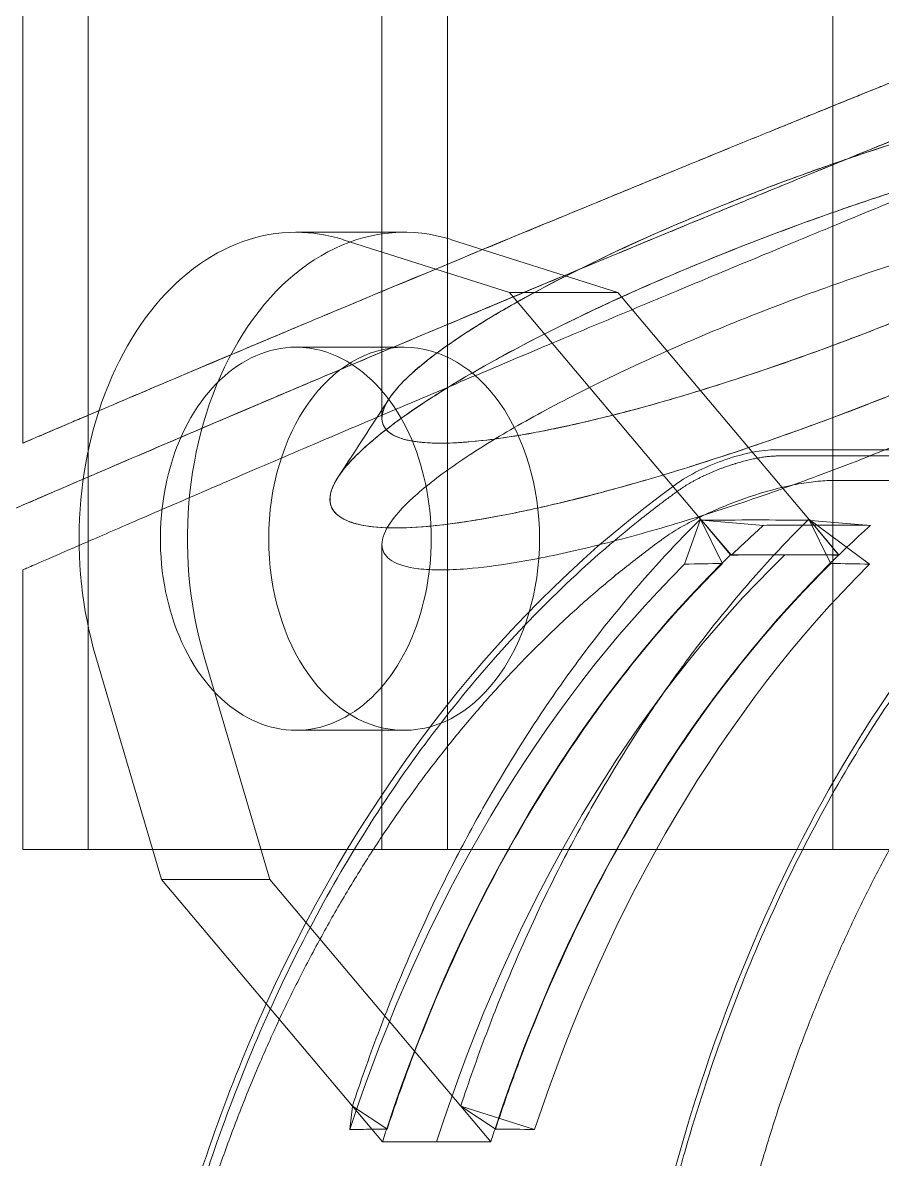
# Model space of a CAD drawing. Header units: millimetres. Extents: x -6314 to 11113, y -129 to 3675.
# Drawn here: x 890.05 to 914.74, y 1144.2 to 1176.83 of the extents above; entities that cross this region are included whole.
import ezdxf

# ---------------------------------------------------------------- set-up
doc = ezdxf.new("R2010")
doc.units = ezdxf.units.MM
doc.layers.add('Equipment', color=123, linetype='Continuous')

# ---------------------------------------------------------------- blocks, each defined once
blk = doc.blocks.new('A$C22f65225')
at = {"layer": 'Equipment', "linetype": 'Continuous', "lineweight": 0, "extrusion": (0, 1, 0)}
for p, q in [((-81.43, 260.606), (-81.43, 298)), ((-79.718, 250), (-79.718, 298)), ((-72.052, 266.111), (-72.052, 298)), ((-70.34, 250), (-70.34, 298)), ((-60.282, 250), (-60.282, 298)), ((-74.3, 266.111), (-71.472, 266.111)), ((-72.052, 261.969), (-72.052, 266.111)), ((-68.718, 264.54), (-73.063, 265.917)), ((-70.235, 265.917), (-65.889, 264.54)), ((-63.733, 258.626), (-68.718, 264.54)), ((-65.889, 264.54), (-68.718, 264.54)), ((-65.889, 264.54), (-60.905, 258.626)), ((-74.3, 263.111), (-71.472, 263.111)), ((-72.052, 261.259), (-72.052, 261.969)), ((-81.43, 260.606), (-81.43, 260.606)), ((-54.391, 260.435), (-61.775, 260.435)), ((-64.149, 257.447), (-63.733, 258.626)), ((-63.165, 257.478), (-63.733, 258.626)), ((-63.706, 258.593), (-63.733, 258.626)), ((-62.087, 258.461), (-63.706, 258.593)), ((-63.706, 258.593), (-62.933, 257.692)), ((-62.947, 257.692), (-63.706, 258.593)), ((-59.321, 257.447), (-60.905, 258.626)), ((-60.905, 258.626), (-60.337, 257.478)), ((-60.905, 258.626), (-60.877, 258.593)), ((-60.858, 258.591), (-60.877, 258.593)), ((-60.131, 257.692), (-60.877, 258.593)), ((-60.877, 258.593), (-60.118, 257.692)), ((-59.293, 258.461), (-60.858, 258.591)), ((-72.052, 250), (-72.052, 257.964)), ((-62.947, 257.692), (-62.933, 257.692)), ((-62.933, 257.692), (-61.532, 257.692)), ((-62.933, 257.692), (-62.926, 257.683)), ((-61.532, 257.692), (-60.131, 257.692)), ((-60.124, 257.683), (-60.131, 257.692)), ((-60.131, 257.692), (-60.118, 257.692)), ((-81.43, 250), (-81.43, 257.297)), ((-63.16, 257.467), (-63.165, 257.478)), ((-60.337, 257.478), (-60.331, 257.467)), ((-79.522, 255.033), (-77.808, 249.219)), ((-74.979, 249.219), (-76.693, 255.033)), ((-74.3, 253.111), (-71.472, 253.111)), ((-81.43, 250), (-81.007, 250)), ((-81.007, 250), (-72.052, 250)), ((-72.052, 250), (-68.614, 250)), ((-68.614, 250), (-49.192, 250)), ((-77.808, 249.219), (-72.821, 243.301)), ((-77.808, 249.219), (-74.979, 249.219)), ((-69.993, 243.301), (-74.979, 249.219)), ((-72.892, 242.69), (-72.821, 243.301)), ((-72.821, 243.301), (-72.037, 242.371)), ((-72.821, 243.301), (-71.926, 242.712)), ((-68.064, 242.69), (-69.993, 243.301)), ((-69.098, 242.712), (-69.993, 243.301)), ((-69.209, 242.371), (-69.993, 243.301)), ((-71.926, 242.712), (-71.915, 242.704)), ((-69.086, 242.704), (-69.098, 242.712)), ((-72.037, 242.371), (-70.623, 242.371)), ((-70.623, 242.371), (-69.209, 242.371))]:
    blk.add_line(p, q, dxfattribs=at)
at = {"layer": 'Equipment', "linetype": 'Continuous', "lineweight": 0, "extrusion": (0, 0, -1)}
for centre, major_axis, ratio, start_param, end_param in [((-71.472, 258.111), (0, 8), 0.707107, -1.965779, 0.22045), ((-71.472, 258.111), (0, -5), 0.707107, -3.141592653589792, 3.141592653589794), ((-42.424, 227), (0, 37.2), 0.642788, -1.237608, -0.506999), ((-47.717, 226.995), (-0.457, 37.204), 0.714281, -0.592084, -0.554065), ((-48.083, 227), (0, 37.2), 0.707107, -0.610601, -0.6005), ((-49.016, 226.984), (0.019, -37.214), 0.707553, -4.276341, -3.753108), ((-48.083, 227), (0, 37.2), 0.707107, -1.134743, -0.610601), ((-0.156, 133.097), (106.862, -107.888), 0.57918, -2.643205, -2.633893), ((-0.148, 133.097), (106.862, -107.888), 0.57918, -2.60762, -2.598308), ((-48.083, 227), (0, 37.2), 0.707107, -1.144829, -1.134743)]:
    blk.add_ellipse(centre, major_axis=major_axis, ratio=ratio, start_param=start_param, end_param=end_param, dxfattribs=at)
at = {"layer": 'Equipment', "linetype": 'Continuous', "lineweight": 0}
for centre, major_axis, ratio, start_param, end_param in [((-74.3, 258.111), (0, 8), 0.707107, 0, 1.965779), ((-74.3, 258.111), (0, 8), 0.707107, -0.22045, 0), ((-74.3, 258.111), (0, 5), 0.707107, 0, 3.553109), ((-74.3, 258.111), (0, 5), 0.707107, -0.411517, 0), ((-74.3, 258.111), (0, 5), 0.707107, -2.730076, -0.411517), ((-50.559, 227), (0, -37.2), 0.766044, -2.634593, -2.105973), ((-45.592, 226.995), (-0.447, -37.204), 0.699806, -2.570347, -2.54208), ((-45.592, 226.995), (-0.447, -37.204), 0.699806, -2.54208, -2.532328), ((-46.669, 227), (0, -37.2), 0.707107, -2.541093, -1.996763), ((18.798, 162.366), (-127.54, 75.674), 0.454519, -0.653691, -0.640332), ((18.798, 162.366), (-127.54, 75.674), 0.454519, -0.66705, -0.65369), ((-45.255, 227), (0, -37.2), 0.707107, -2.541093, -2.530991), ((-45.255, 227), (0, -37.2), 0.707107, -2.530991, -2.00685), ((-44.189, 226.984), (-0.019, 37.214), 0.707552, 0.611515, 1.134749), ((-50.559, 227), (0, -37.2), 0.766044, -2.105973, -1.903985), ((-0.022, 196.282), (-104.452, 34.4), 0.298543, -0.712982, -0.705353), ((-0.022, 196.282), (-104.452, 34.4), 0.298543, -0.718214, -0.712982), ((-45.255, 227), (0, -37.2), 0.707107, -2.00685, -1.996763), ((-0.021, 196.282), (-104.452, 34.4), 0.298543, -0.767437, -0.754576)]:
    blk.add_ellipse(centre, major_axis=major_axis, ratio=ratio, start_param=start_param, end_param=end_param, dxfattribs=at)
for points, knots in [([(-79.44, 261.454), (-79.23, 261.543), (-79.006, 261.638), (-78.059, 262.04), (-77.199, 262.404), (-75.876, 262.962), (-74.945, 263.354), (-73.897, 263.794), (-72.32, 264.454), (-71.194, 264.923), (-69.538, 265.61), (-68.704, 265.956), (-67.616, 266.405), (-67.094, 266.621), (-66.315, 266.942), (-65.248, 267.38), (-64.225, 267.799), (-63.247, 268.199), (-62.304, 268.584), (-61.482, 268.918), (-60.746, 269.217), (-60.316, 269.392), (-59.744, 269.623), (-59.494, 269.725), (-59.113, 269.878), (-58.757, 270.023), (-58.602, 270.085), (-58.555, 270.104), (-58.594, 270.088), (-58.791, 270.009), (-58.924, 269.955), (-58.993, 269.927)], [0.5051203, 0.5051203, 0.5051203, 0.5051203, 0.5207903, 0.5207903, 0.5678094, 0.5678094, 0.5911634, 0.6145173, 0.6145173, 0.6627417, 0.6627417, 0.6861952, 0.697922, 0.7096488, 0.7096488, 0.7337009, 0.757753, 0.757753, 0.7821998, 0.8066466, 0.8066466, 0.8305373, 0.8365099, 0.8544279, 0.8544279, 0.8792333, 0.9040387, 0.9040387, 0.928029, 0.9400242, 0.950143, 0.950143, 0.950143, 0.950143]), ([(-71.847, 260.875), (-71.895, 260.911), (-71.935, 260.951), (-71.966, 260.993), (-72.102, 261.178), (-72.075, 261.433), (-71.883, 261.737), (-71.787, 261.889), (-71.651, 262.054), (-71.477, 262.23), (-71.303, 262.405), (-71.092, 262.59), (-70.854, 262.777), (-70.619, 262.962), (-70.35, 263.157), (-70.04, 263.365), (-69.962, 263.417), (-69.882, 263.47), (-69.8, 263.523), (-69.553, 263.682), (-69.288, 263.845), (-69.015, 264.006), (-68.259, 264.451), (-67.371, 264.921), (-66.409, 265.384), (-65.941, 265.61), (-65.441, 265.84), (-64.928, 266.067), (-64.671, 266.18), (-64.412, 266.293), (-64.152, 266.403), (-63.893, 266.513), (-63.634, 266.621), (-63.376, 266.726), (-63.112, 266.833), (-62.84, 266.942), (-62.563, 267.051), (-62.285, 267.159), (-62.003, 267.268), (-61.717, 267.375), (-61.145, 267.589), (-60.561, 267.799), (-59.982, 267.997), (-59.395, 268.199), (-58.804, 268.391), (-58.223, 268.571), (-57.641, 268.751), (-57.068, 268.918), (-56.515, 269.069), (-55.975, 269.217), (-55.427, 269.357), (-54.912, 269.477), (-54.783, 269.507), (-54.657, 269.536), (-54.531, 269.564), (-54.154, 269.649), (-53.785, 269.725), (-53.44, 269.789), (-52.962, 269.878), (-52.507, 269.95), (-52.087, 270.002), (-51.668, 270.054), (-51.286, 270.085), (-50.949, 270.095), (-50.623, 270.104), (-50.333, 270.094), (-50.091, 270.062), (-49.97, 270.047), (-49.861, 270.026), (-49.765, 270.001), (-49.684, 269.98), (-49.613, 269.955), (-49.549, 269.927)], [0.4624158, 0.4624158, 0.4624158, 0.4624158, 0.4732205, 0.4732205, 0.4732205, 0.5207088, 0.5207088, 0.5207088, 0.5442497, 0.5442497, 0.5442497, 0.5677906, 0.5677906, 0.5677906, 0.5911116, 0.5911116, 0.5911116, 0.5969418, 0.5969418, 0.5969418, 0.6144326, 0.6144326, 0.6144326, 0.6627048, 0.6627048, 0.6627048, 0.6861758, 0.6861758, 0.6861758, 0.6979112, 0.6979112, 0.6979112, 0.7096467, 0.7096467, 0.7096467, 0.7216728, 0.7216728, 0.7216728, 0.733699, 0.733699, 0.733699, 0.7577512, 0.7577512, 0.7577512, 0.7821982, 0.7821982, 0.7821982, 0.8066452, 0.8066452, 0.8066452, 0.830536, 0.830536, 0.830536, 0.8365087, 0.8365087, 0.8365087, 0.8544268, 0.8544268, 0.8544268, 0.8792324, 0.8792324, 0.8792324, 0.904038, 0.904038, 0.904038, 0.9280285, 0.9280285, 0.9280285, 0.9400237, 0.9400237, 0.9400237, 0.9501441, 0.9501441, 0.9501441, 0.9501441]), ([(-58.993, 269.927), (-59.006, 269.922), (-59.06, 269.9), (-59.165, 269.857), (-59.373, 269.774), (-59.797, 269.602), (-60.261, 269.414), (-60.599, 269.276), (-60.599, 269.276), (-60.599, 269.276)], [0.95014456, 0.95014456, 0.95014456, 0.95014456, 0.95201935, 0.95801693, 0.96401451, 0.97600968, 1, 1, 1.0000015, 1.0000015, 1.0000015, 1.0000015]), ([(-63.734, 261.983), (-62.936, 262.228), (-62.113, 262.5), (-60.802, 262.962), (-59.729, 263.354), (-58.617, 263.794), (-57.007, 264.454), (-55.945, 264.923), (-54.505, 265.61), (-53.809, 265.956), (-52.963, 266.406), (-52.576, 266.621), (-52.297, 266.78), (-52.109, 266.888), (-51.743, 267.106), (-51.132, 267.486), (-50.678, 267.8), (-50.151, 268.2), (-49.811, 268.489), (-49.49, 268.836), (-49.376, 268.995), (-49.24, 269.218), (-49.192, 269.357), (-49.192, 269.478), (-49.192, 269.478)], [0.5328686, 0.5328686, 0.5328686, 0.5328686, 0.5678103, 0.5678103, 0.5911644, 0.6145185, 0.6145185, 0.662743, 0.662743, 0.6861976, 0.697925, 0.7096523, 0.7096523, 0.7156721, 0.721692, 0.7337318, 0.7578113, 0.7578113, 0.7822667, 0.7944945, 0.8067222, 0.8067222, 0.8306169, 0.8306707, 0.8306707, 0.8306707, 0.8306707]), ([(-60.599, 269.276), (-60.686, 269.241), (-60.775, 269.205), (-60.867, 269.168), (-60.958, 269.131), (-61.052, 269.093), (-61.148, 269.054), (-61.34, 268.976), (-61.541, 268.894), (-61.75, 268.809), (-62.167, 268.639), (-62.614, 268.457), (-63.078, 268.268), (-63.3, 268.177), (-63.533, 268.082), (-63.769, 267.985), (-64.006, 267.889), (-64.246, 267.79), (-64.492, 267.689), (-64.739, 267.589), (-64.992, 267.485), (-65.248, 267.38), (-65.504, 267.275), (-65.762, 267.169), (-66.019, 267.063), (-67.068, 266.632), (-68.195, 266.167), (-69.323, 265.7), (-70.44, 265.237), (-71.576, 264.764), (-72.626, 264.325), (-72.88, 264.219), (-73.132, 264.114), (-73.385, 264.008), (-73.639, 263.902), (-73.894, 263.794), (-74.148, 263.688), (-74.656, 263.475), (-75.155, 263.265), (-75.621, 263.069), (-76.58, 262.665), (-77.481, 262.285), (-78.258, 261.956), (-78.637, 261.795), (-78.996, 261.642), (-79.319, 261.505), (-79.48, 261.437), (-79.632, 261.372), (-79.773, 261.312), (-79.915, 261.252), (-80.045, 261.197), (-80.167, 261.145), (-80.405, 261.043), (-80.621, 260.951), (-80.8, 260.875)], [0.0000027, 0.0000027, 0.0000027, 0.0000027, 0.0061473, 0.0061473, 0.0061473, 0.0122945, 0.0122945, 0.0122945, 0.024589, 0.024589, 0.024589, 0.049178, 0.049178, 0.049178, 0.0609547, 0.0609547, 0.0609547, 0.0727313, 0.0727313, 0.0727313, 0.084508, 0.084508, 0.084508, 0.0962846, 0.0962846, 0.0962846, 0.1445516, 0.1445516, 0.1445516, 0.1923654, 0.1923654, 0.1923654, 0.2039535, 0.2039535, 0.2039535, 0.2155416, 0.2155416, 0.2155416, 0.2387179, 0.2387179, 0.2387179, 0.2865178, 0.2865178, 0.2865178, 0.3098275, 0.3098275, 0.3098275, 0.3214824, 0.3214824, 0.3214824, 0.3331373, 0.3331373, 0.3331373, 0.3559892, 0.3559892, 0.3559892, 0.3559892]), ([(-47.858, 268.257), (-47.819, 268.402), (-47.833, 268.6), (-47.986, 268.78), (-48.111, 268.868), (-48.259, 268.945), (-48.491, 269.024), (-48.969, 269.111), (-49.44, 269.128), (-50.154, 269.108), (-50.974, 269.043), (-51.95, 268.891), (-52.83, 268.73), (-53.36, 268.622), (-54.446, 268.377), (-55.174, 268.195), (-56.345, 267.878), (-57.575, 267.525), (-58.85, 267.115), (-60.114, 266.687), (-61.063, 266.352), (-62.297, 265.885), (-62.895, 265.65), (-63.474, 265.417), (-64.038, 265.186), (-65.185, 264.698), (-66.032, 264.314), (-67.644, 263.553), (-68.662, 263.028), (-69.865, 262.34), (-70.28, 262.093), (-71.046, 261.609), (-71.467, 261.318), (-72.051, 260.882), (-72.588, 260.444), (-72.965, 260.038), (-73.39, 259.47), (-73.476, 259.147), (-73.328, 258.856), (-73.288, 258.802), (-73.237, 258.755)], [-1, -1, -1, -1, -0.9760095, -0.9640142, -0.9580166, -0.952019, -0.9400237, -0.9280285, -0.904038, -0.904038, -0.8792324, -0.8544268, -0.8544268, -0.8365087, -0.830536, -0.8066452, -0.8066452, -0.7821982, -0.7577512, -0.7577512, -0.733699, -0.7216728, -0.7096467, -0.7096467, -0.6979112, -0.6861758, -0.6627048, -0.6627048, -0.6144326, -0.6144326, -0.5969418, -0.5911116, -0.5677906, -0.5677906, -0.5442497, -0.5207088, -0.5207088, -0.4732205, -0.4732205, -0.4624153, -0.4624153, -0.4624153, -0.4624153]), ([(-59.335, 268.257), (-58.981, 268.402), (-58.496, 268.6), (-58.053, 268.78), (-57.836, 268.868), (-57.646, 268.945), (-57.452, 269.024), (-57.238, 269.111), (-57.197, 269.128), (-57.247, 269.108), (-57.407, 269.043), (-57.779, 268.891), (-58.177, 268.73), (-58.441, 268.622), (-59.041, 268.377), (-59.489, 268.195), (-60.263, 267.878), (-61.127, 267.525), (-62.125, 267.115), (-63.164, 266.688), (-64.251, 266.24), (-65.391, 265.767), (-66.236, 265.417), (-66.792, 265.186), (-67.964, 264.698), (-68.882, 264.315), (-70.593, 263.599), (-71.731, 263.121), (-72.83, 262.658)], [-1, -1, -1, -1, -0.9760097, -0.9640145, -0.9580169, -0.9520194, -0.9400242, -0.928029, -0.9040387, -0.9040387, -0.8792333, -0.8544279, -0.8544279, -0.8365099, -0.8305373, -0.8066466, -0.8066466, -0.7821998, -0.757753, -0.757753, -0.7337009, -0.7096488, -0.7096488, -0.697922, -0.6861952, -0.6627417, -0.6627417, -0.6187047, -0.6187047, -0.6187047, -0.6187047]), ([(-55.732, 269.276), (-55.869, 269.241), (-56.009, 269.205), (-56.149, 269.168), (-56.289, 269.131), (-56.43, 269.093), (-56.572, 269.054), (-56.856, 268.975), (-57.143, 268.894), (-57.432, 268.809), (-58.011, 268.639), (-58.597, 268.457), (-59.175, 268.268), (-59.452, 268.177), (-59.736, 268.082), (-60.017, 267.985), (-60.299, 267.889), (-60.578, 267.79), (-60.86, 267.69), (-61.141, 267.589), (-61.424, 267.485), (-61.704, 267.38), (-61.984, 267.275), (-62.261, 267.169), (-62.531, 267.063), (-63.635, 266.632), (-64.73, 266.167), (-65.74, 265.7), (-66.741, 265.237), (-67.673, 264.764), (-68.458, 264.325), (-68.648, 264.219), (-68.832, 264.114), (-69.012, 264.008), (-69.192, 263.902), (-69.369, 263.794), (-69.54, 263.688), (-69.88, 263.475), (-70.194, 263.265), (-70.466, 263.069), (-71.026, 262.665), (-71.458, 262.285), (-71.725, 261.955), (-71.855, 261.795), (-71.949, 261.642), (-72.001, 261.505), (-72.027, 261.437), (-72.043, 261.372), (-72.049, 261.312), (-72.051, 261.294), (-72.052, 261.276), (-72.052, 261.259)], [0.0000007, 0.0000007, 0.0000007, 0.0000007, 0.0061473, 0.0061473, 0.0061473, 0.0122945, 0.0122945, 0.0122945, 0.0245891, 0.0245891, 0.0245891, 0.0491781, 0.0491781, 0.0491781, 0.0609548, 0.0609548, 0.0609548, 0.0727314, 0.0727314, 0.0727314, 0.0845081, 0.0845081, 0.0845081, 0.0962848, 0.0962848, 0.0962848, 0.1445519, 0.1445519, 0.1445519, 0.1923657, 0.1923657, 0.1923657, 0.2039539, 0.2039539, 0.2039539, 0.215542, 0.215542, 0.215542, 0.2387183, 0.2387183, 0.2387183, 0.2865183, 0.2865183, 0.2865183, 0.3098281, 0.3098281, 0.3098281, 0.3214829, 0.3214829, 0.3214829, 0.3250078, 0.3250078, 0.3250078, 0.3250078]), ([(-49.23, 269.276), (-49.255, 269.206), (-49.292, 269.132), (-49.34, 269.054), (-49.389, 268.976), (-49.45, 268.894), (-49.522, 268.809), (-49.665, 268.639), (-49.854, 268.457), (-50.079, 268.268), (-50.187, 268.177), (-50.307, 268.082), (-50.435, 267.985), (-50.563, 267.889), (-50.699, 267.79), (-50.844, 267.689), (-50.99, 267.589), (-51.145, 267.485), (-51.309, 267.38), (-51.472, 267.275), (-51.642, 267.169), (-51.817, 267.063), (-52.531, 266.632), (-53.387, 266.167), (-54.33, 265.7), (-55.265, 265.237), (-56.301, 264.764), (-57.334, 264.325), (-57.584, 264.219), (-57.836, 264.114), (-58.095, 264.008), (-58.354, 263.902), (-58.62, 263.794), (-58.889, 263.688), (-59.428, 263.475), (-59.979, 263.265), (-60.513, 263.069), (-61.615, 262.665), (-62.743, 262.285), (-63.822, 261.955), (-64.348, 261.795), (-64.877, 261.642), (-65.383, 261.505), (-65.636, 261.437), (-65.884, 261.372), (-66.123, 261.312), (-66.361, 261.252), (-66.591, 261.196), (-66.815, 261.145), (-67.254, 261.043), (-67.69, 260.951), (-68.104, 260.875)], [0.0000021, 0.0000021, 0.0000021, 0.0000021, 0.0122946, 0.0122946, 0.0122946, 0.0245892, 0.0245892, 0.0245892, 0.0491784, 0.0491784, 0.0491784, 0.0609551, 0.0609551, 0.0609551, 0.0727318, 0.0727318, 0.0727318, 0.0845086, 0.0845086, 0.0845086, 0.0962853, 0.0962853, 0.0962853, 0.1445527, 0.1445527, 0.1445527, 0.1923668, 0.1923668, 0.1923668, 0.203955, 0.203955, 0.203955, 0.2155432, 0.2155432, 0.2155432, 0.2387196, 0.2387196, 0.2387196, 0.2865199, 0.2865199, 0.2865199, 0.3098298, 0.3098298, 0.3098298, 0.3214847, 0.3214847, 0.3214847, 0.3331396, 0.3331396, 0.3331396, 0.3559884, 0.3559884, 0.3559884, 0.3559884]), ([(-48.044, 268.82), (-48.035, 268.813), (-48.026, 268.806), (-47.936, 268.731), (-47.863, 268.623), (-47.816, 268.379), (-47.864, 268.196), (-47.989, 267.96), (-48.098, 267.792), (-48.412, 267.424), (-48.753, 267.116), (-49.287, 266.689), (-49.75, 266.353), (-50.38, 265.944), (-50.761, 265.709), (-50.957, 265.591), (-51.25, 265.417), (-51.649, 265.187), (-52.534, 264.699), (-53.277, 264.316), (-54.813, 263.555), (-55.959, 263.03), (-57.719, 262.282), (-58.929, 261.785), (-60.152, 261.319), (-61.306, 260.896), (-61.888, 260.69), (-62.477, 260.491)], [-0.8564456, -0.8564456, -0.8564456, -0.8564456, -0.8545117, -0.8545117, -0.8365906, -0.8306169, -0.8067222, -0.8067222, -0.7944945, -0.7822667, -0.7578113, -0.7578113, -0.7337318, -0.721692, -0.7156721, -0.7096523, -0.7096523, -0.697925, -0.6861976, -0.662743, -0.662743, -0.6145185, -0.6145185, -0.5911644, -0.5678103, -0.5678103, -0.5456751, -0.5456751, -0.5456751, -0.5456751]), ([(-81.97, 258.755), (-81.97, 258.755), (-81.97, 258.755), (-81.738, 258.855), (-81.458, 258.976), (-81.004, 259.172), (-80.671, 259.315), (-79.913, 259.641), (-79.257, 259.923), (-77.873, 260.516), (-76.808, 260.971), (-75.153, 261.674), (-74.286, 262.042), (-73.151, 262.522), (-72.578, 262.764), (-71.119, 263.379), (-69.867, 263.904), (-67.418, 264.926), (-66.201, 265.432), (-64.804, 266.01), (-64.251, 266.239), (-63.454, 266.568), (-62.678, 266.887), (-62.183, 267.091), (-61.454, 267.39), (-60.746, 267.681), (-60.007, 267.983), (-59.613, 268.144), (-59.426, 268.22), (-59.335, 268.257)], [-0.3559936, -0.3559936, -0.3559936, -0.3559936, -0.3559907, -0.3559907, -0.3331373, -0.3331373, -0.3214824, -0.3098275, -0.2865178, -0.2865178, -0.2387179, -0.2387179, -0.2155416, -0.2039535, -0.1923654, -0.1923654, -0.1445516, -0.1445516, -0.0962846, -0.0962846, -0.084508, -0.0727313, -0.0609547, -0.049178, -0.049178, -0.024589, -0.0122945, -0.0061473, -0.0000037, -0.0000037, -0.0000037, -0.0000037]), ([(-73.194, 259.724), (-73.112, 259.85), (-73.007, 259.982), (-72.519, 260.516), (-71.966, 260.971), (-70.944, 261.674), (-70.371, 262.042), (-69.553, 262.522), (-69.118, 262.764), (-67.988, 263.379), (-66.93, 263.904), (-64.679, 264.926), (-63.468, 265.432), (-61.966, 266.01), (-61.36, 266.239), (-60.452, 266.568), (-59.529, 266.887), (-58.914, 267.091), (-57.988, 267.39), (-57.041, 267.681), (-55.962, 267.983), (-55.358, 268.144), (-55.061, 268.22), (-54.913, 268.257), (-54.913, 268.257), (-54.913, 268.257)], [-0.3027609, -0.3027609, -0.3027609, -0.3027609, -0.2865183, -0.2865183, -0.2387183, -0.2387183, -0.215542, -0.2039539, -0.1923657, -0.1923657, -0.1445519, -0.1445519, -0.0962848, -0.0962848, -0.0845081, -0.0727314, -0.0609548, -0.0491781, -0.0491781, -0.0245891, -0.0122945, -0.0061473, 0, 0, 0.0000004, 0.0000004, 0.0000004, 0.0000004]), ([(-68.739, 258.755), (-68.739, 258.755), (-68.739, 258.755), (-68.23, 258.855), (-67.69, 258.976), (-66.892, 259.171), (-66.33, 259.315), (-65.146, 259.641), (-64.217, 259.923), (-62.362, 260.516), (-61.07, 260.971), (-59.225, 261.674), (-58.297, 262.042), (-57.15, 262.522), (-56.591, 262.764), (-55.194, 263.379), (-54.084, 263.904), (-52.094, 264.926), (-51.197, 265.432), (-50.278, 266.01), (-49.926, 266.239), (-49.454, 266.568), (-49.032, 266.888), (-48.79, 267.091), (-48.454, 267.39), (-48.174, 267.681), (-47.944, 268.026), (-47.878, 268.183), (-47.858, 268.257)], [-0.3559929, -0.3559929, -0.3559929, -0.3559929, -0.35599, -0.35599, -0.3331396, -0.3331396, -0.3214847, -0.3098298, -0.2865199, -0.2865199, -0.2387196, -0.2387196, -0.2155432, -0.203955, -0.1923668, -0.1923668, -0.1445527, -0.1445527, -0.0962853, -0.0962853, -0.0845086, -0.0727318, -0.0609551, -0.0491784, -0.0491784, -0.0245892, -0.0122946, -0.0000029, -0.0000029, -0.0000029, -0.0000029]), ([(-69.829, 257.328), (-69.455, 257.358), (-69.045, 257.411), (-68.096, 257.567), (-67.515, 257.683), (-66.262, 257.976), (-65.59, 258.153), (-64.201, 258.553), (-63.483, 258.776), (-62.05, 259.252), (-61.337, 259.505), (-59.914, 260.033), (-59.155, 260.33), (-57.651, 260.95), (-56.906, 261.273), (-55.479, 261.925), (-54.798, 262.254), (-53.538, 262.896), (-52.961, 263.209), (-51.953, 263.792), (-51.484, 264.083), (-50.655, 264.646), (-50.296, 264.918), (-49.721, 265.424), (-49.506, 265.657), (-49.234, 266.071), (-49.177, 266.25), (-49.212, 266.537), (-49.295, 266.656), (-49.607, 266.842), (-49.837, 266.908), (-50.434, 266.978), (-50.803, 266.983), (-51.648, 266.933), (-52.125, 266.878), (-52.63, 266.8), (-53.147, 266.72), (-53.727, 266.609), (-54.979, 266.332), (-55.65, 266.164), (-57.04, 265.782), (-57.758, 265.568), (-59.191, 265.109), (-59.906, 264.865), (-61.331, 264.351), (-62.091, 264.061), (-63.598, 263.452), (-64.344, 263.132), (-65.77, 262.485), (-66.451, 262.157), (-67.708, 261.513), (-68.284, 261.197), (-69.291, 260.605), (-69.761, 260.308), (-70.591, 259.729), (-70.95, 259.447), (-71.525, 258.923), (-71.74, 258.679), (-72.011, 258.247), (-72.067, 258.058), (-72.03, 257.757), (-71.947, 257.632), (-71.634, 257.436), (-71.405, 257.367), (-71.101, 257.329), (-71.096, 257.328), (-71.091, 257.328)], [-18.87909, -18.87909, -18.87909, -18.87909, -17.969176, -17.969176, -16.87428, -16.87428, -15.779384, -15.779384, -14.684488, -14.684488, -13.589591, -13.589591, -12.408386, -12.408386, -11.227181, -11.227181, -10.045976, -10.045976, -8.864771, -8.864771, -7.714607, -7.714607, -6.564444, -6.564444, -5.414281, -5.414281, -4.264118, -4.264118, -3.198088, -3.198088, -2.132059, -2.132059, -1.066029, -1.066029, 0, 0, 0, 1.091896, 1.091896, 2.183793, 2.183793, 3.275689, 3.275689, 4.367585, 4.367585, 5.547871, 5.547871, 6.728158, 6.728158, 7.908444, 7.908444, 9.08873, 9.08873, 10.244106, 10.244106, 11.399482, 11.399482, 12.554858, 12.554858, 13.710234, 13.710234, 14.775429, 14.775429, 15.840624, 15.840624, 15.858104, 15.858104, 15.858104, 15.858104]), ([(-81.36, 257.328), (-81.29, 257.358), (-81.169, 257.411), (-80.812, 257.567), (-80.544, 257.683), (-79.869, 257.976), (-79.463, 258.153), (-78.54, 258.553), (-78.023, 258.776), (-76.919, 259.252), (-76.333, 259.505), (-75.103, 260.033), (-74.41, 260.33), (-72.959, 260.95), (-72.2, 261.273), (-70.665, 261.925), (-69.888, 262.254), (-68.367, 262.896), (-67.623, 263.209), (-66.235, 263.792), (-65.541, 264.083), (-64.192, 264.646), (-63.538, 264.918), (-62.322, 265.424), (-61.759, 265.657), (-60.76, 266.071), (-60.326, 266.25), (-59.632, 266.537), (-59.341, 266.656), (-58.891, 266.842), (-58.73, 266.908), (-58.595, 266.964), (-58.57, 266.974), (-58.57, 266.974)], [-18.87909, -18.87909, -18.87909, -18.87909, -17.969176, -17.969176, -16.87428, -16.87428, -15.779384, -15.779384, -14.684488, -14.684488, -13.589591, -13.589591, -12.408386, -12.408386, -11.227181, -11.227181, -10.045976, -10.045976, -8.864771, -8.864771, -7.714607, -7.714607, -6.564444, -6.564444, -5.414281, -5.414281, -4.264118, -4.264118, -3.198088, -3.198088, -2.132059, -2.132059, -1.513126, -1.513126, -1.513126, -1.513126]), ([(-73.118, 262.536), (-73.126, 262.533), (-73.134, 262.529), (-73.72, 262.282), (-74.894, 261.785), (-75.989, 261.319), (-77.527, 260.664), (-78.548, 260.227), (-79.569, 259.789), (-79.711, 259.728), (-79.849, 259.669)], [-0.6148378, -0.6148378, -0.6148378, -0.6148378, -0.6145173, -0.6145173, -0.5911634, -0.5678094, -0.5678094, -0.5207903, -0.5207903, -0.512983, -0.512983, -0.512983, -0.512983]), ([(-68.102, 260.875), (-67.907, 260.911), (-67.706, 260.951), (-66.613, 261.178), (-65.603, 261.434), (-64.283, 261.816), (-64.01, 261.898), (-63.734, 261.983)], [0.46241674, 0.46241674, 0.46241674, 0.46241674, 0.47323584, 0.47323584, 0.5207913, 0.5207913, 0.53286863, 0.53286863, 0.53286863, 0.53286863]), ([(-73.193, 259.726), (-72.831, 260.278), (-72.47, 260.832), (-72.031, 261.509), (-71.951, 261.631), (-71.872, 261.754)], [0, 0, 0, 0, 10.000078, 10.000078, 12.208427, 12.208427, 12.208427, 12.208427]), ([(-80.799, 260.875), (-80.715, 260.911), (-80.622, 260.951), (-80.231, 261.117), (-79.866, 261.273), (-79.44, 261.454)], [0.46241837, 0.46241837, 0.46241837, 0.46241837, 0.47323497, 0.47323497, 0.5051203, 0.5051203, 0.5051203, 0.5051203]), ([(-73.194, 259.724), (-72.832, 260.277), (-72.47, 260.831), (-72.091, 261.416), (-72.071, 261.446), (-72.052, 261.476)], [0, 0, 0, 0, 10.000106, 10.000106, 10.541825, 10.541825, 10.541825, 10.541825]), ([(-72.052, 261.259), (-72.052, 261.219), (-72.047, 261.181), (-72.038, 261.145), (-72.012, 261.043), (-71.949, 260.951), (-71.846, 260.875)], [0.32500782, 0.32500782, 0.32500782, 0.32500782, 0.33313782, 0.33313782, 0.33313782, 0.35598773, 0.35598773, 0.35598773, 0.35598773]), ([(-81.43, 260.606), (-81.43, 260.606), (-81.405, 260.617), (-81.356, 260.637), (-81.309, 260.657), (-81.238, 260.688), (-81.145, 260.728), (-81.051, 260.768), (-80.936, 260.817), (-80.799, 260.875)], [0.40896963, 0.40896963, 0.40896963, 0.40896963, 0.42722795, 0.42722795, 0.42722795, 0.44482209, 0.44482209, 0.44482209, 0.46241622, 0.46241622, 0.46241622, 0.46241622]), ([(-80.8, 260.875), (-80.987, 260.795), (-81.135, 260.732), (-81.238, 260.688), (-81.342, 260.644), (-81.404, 260.617), (-81.423, 260.609), (-81.428, 260.607), (-81.43, 260.606), (-81.43, 260.606)], [0.35599075, 0.35599075, 0.35599075, 0.35599075, 0.37979593, 0.37979593, 0.37979593, 0.40351194, 0.40351194, 0.40351194, 0.40896963, 0.40896963, 0.40896963, 0.40896963]), ([(-68.104, 260.875), (-68.535, 260.795), (-68.943, 260.732), (-69.313, 260.688), (-69.68, 260.644), (-70.018, 260.617), (-70.318, 260.609), (-70.619, 260.6), (-70.882, 260.61), (-71.105, 260.637), (-71.27, 260.657), (-71.418, 260.688), (-71.542, 260.728), (-71.667, 260.768), (-71.767, 260.817), (-71.847, 260.875)], [0.35599, 0.35599, 0.35599, 0.35599, 0.3797988, 0.3797988, 0.3797988, 0.4035149, 0.4035149, 0.4035149, 0.4272311, 0.4272311, 0.4272311, 0.4448232, 0.4448232, 0.4448232, 0.4624153, 0.4624153, 0.4624153, 0.4624153]), ([(-71.846, 260.875), (-71.738, 260.795), (-71.586, 260.732), (-71.397, 260.688), (-71.353, 260.677), (-71.307, 260.668), (-71.259, 260.66)], [0.3559893, 0.3559893, 0.3559893, 0.3559893, 0.37979665, 0.37979665, 0.37979665, 0.38528814, 0.38528814, 0.38528814, 0.38528814]), ([(-71.259, 260.66), (-71.099, 260.632), (-70.916, 260.615), (-70.711, 260.609), (-70.444, 260.6), (-70.141, 260.61), (-69.809, 260.637), (-69.562, 260.657), (-69.29, 260.688), (-69.004, 260.728), (-68.718, 260.768), (-68.419, 260.817), (-68.102, 260.875)], [0.38528814, 0.38528814, 0.38528814, 0.38528814, 0.40351269, 0.40351269, 0.40351269, 0.42722872, 0.42722872, 0.42722872, 0.44482158, 0.44482158, 0.44482158, 0.46241444, 0.46241444, 0.46241444, 0.46241444]), ([(-62.477, 260.491), (-63.138, 260.266), (-63.807, 260.05), (-65.711, 259.471), (-66.923, 259.148), (-68.243, 258.856), (-68.501, 258.802), (-68.739, 258.755)], [-0.54567513, -0.54567513, -0.54567513, -0.54567513, -0.5207913, -0.5207913, -0.47323584, -0.47323584, -0.46241444, -0.46241444, -0.46241444, -0.46241444]), ([(-64.396, 259.52), (-64.219, 259.649), (-64.007, 259.774), (-63.534, 260.008), (-63.295, 260.103), (-62.831, 260.262), (-62.594, 260.325), (-62.373, 260.368)], [-1.401402, -1.401402, -1.401402, -1.401402, -1.093361, -1.093361, -0.769351, -0.769351, -0.386763, -0.386763, -0.386763, -0.386763]), ([(-61.714, 260.271), (-61.728, 260.271), (-61.747, 260.271), (-61.758, 260.271), (-61.776, 260.27), (-61.795, 260.27), (-61.814, 260.269), (-61.833, 260.268), (-61.852, 260.267), (-61.872, 260.265), (-61.891, 260.264), (-61.911, 260.262), (-61.931, 260.26), (-61.951, 260.258), (-61.972, 260.256), (-61.993, 260.254), (-62.013, 260.251), (-62.034, 260.249), (-62.056, 260.246), (-62.077, 260.243), (-62.098, 260.24), (-62.12, 260.237), (-62.142, 260.233), (-62.164, 260.23), (-62.186, 260.226), (-62.209, 260.222), (-62.231, 260.218), (-62.254, 260.214), (-62.277, 260.21), (-62.3, 260.205), (-62.323, 260.201), (-62.346, 260.196), (-62.369, 260.191), (-62.393, 260.186), (-62.416, 260.181), (-62.44, 260.175), (-62.464, 260.17), (-62.488, 260.164), (-62.512, 260.158), (-62.536, 260.152), (-62.56, 260.146), (-62.584, 260.14), (-62.608, 260.134), (-62.633, 260.127), (-62.657, 260.121), (-62.682, 260.114), (-62.706, 260.107), (-62.731, 260.1), (-62.756, 260.093), (-62.774, 260.087), (-62.793, 260.082), (-62.812, 260.076), (-62.818, 260.074), (-62.824, 260.072), (-62.83, 260.07), (-62.855, 260.063), (-62.88, 260.055), (-62.905, 260.047), (-62.936, 260.037), (-62.967, 260.027), (-62.998, 260.016)], [0.94035012, 0.94035012, 0.94035012, 0.94035012, 0.94107769, 0.94107769, 0.94107769, 0.94222286, 0.94222286, 0.94222286, 0.94336685, 0.94336685, 0.94336685, 0.94451008, 0.94451008, 0.94451008, 0.94565299, 0.94565299, 0.94565299, 0.946796, 0.946796, 0.946796, 0.94793953, 0.94793953, 0.94793953, 0.949084, 0.949084, 0.949084, 0.95022984, 0.95022984, 0.95022984, 0.95137749, 0.95137749, 0.95137749, 0.95252484, 0.95252484, 0.95252484, 0.95367066, 0.95367066, 0.95367066, 0.95481538, 0.95481538, 0.95481538, 0.95595943, 0.95595943, 0.95595943, 0.95710324, 0.95710324, 0.95710324, 0.95824723, 0.95824723, 0.95824723, 0.95911807, 0.95911807, 0.95911807, 0.95939183, 0.95939183, 0.95939183, 0.96053747, 0.96053747, 0.96053747, 0.96195545, 0.96195545, 0.96195545, 0.96195545]), ([(-62.373, 260.368), (-62.372, 260.368), (-62.371, 260.369), (-62.148, 260.412), (-61.944, 260.435), (-61.775, 260.435)], [-0.3867627, -0.3867627, -0.3867627, -0.3867627, -0.3842354, -0.3842354, 0, 0, 0, 0]), ([(-54.373, 260.271), (-54.502, 260.271), (-54.631, 260.271), (-54.89, 260.271), (-55.032, 260.271), (-57.198, 260.271), (-59.137, 260.271), (-61.097, 260.271), (-61.225, 260.271), (-61.456, 260.271), (-61.57, 260.271), (-61.684, 260.271)], [0.8302066, 0.8302066, 0.8302066, 0.8302066, 0.8358989, 0.8358989, 0.8416785, 0.8416785, 0.9283719, 0.9283719, 0.9341514, 0.9341514, 0.9398437, 0.9398437, 0.9398437, 0.9398437]), ([(-62.998, 260.016), (-63.019, 260.009), (-63.041, 260.002), (-63.089, 259.985), (-63.117, 259.975), (-63.171, 259.955), (-63.198, 259.945), (-63.253, 259.924), (-63.28, 259.913), (-63.334, 259.892), (-63.361, 259.881), (-63.415, 259.858), (-63.442, 259.847), (-63.495, 259.823), (-63.521, 259.812), (-63.574, 259.788), (-63.601, 259.776), (-63.644, 259.755), (-63.662, 259.747), (-63.679, 259.738)], [0.96195546, 0.96195546, 0.96195546, 0.96195546, 0.9629194, 0.9629194, 0.96415353, 0.96415353, 0.965387, 0.965387, 0.96662032, 0.96662032, 0.96785397, 0.96785397, 0.96908845, 0.96908845, 0.97032422, 0.97032422, 0.97156177, 0.97156177, 0.97239703, 0.97239703, 0.97239703, 0.97239703]), ([(-79.849, 259.669), (-80.551, 259.367), (-81.15, 259.109), (-81.736, 258.856), (-81.862, 258.802), (-81.97, 258.755)], [-0.51298303, -0.51298303, -0.51298303, -0.51298303, -0.47323497, -0.47323497, -0.46241622, -0.46241622, -0.46241622, -0.46241622]), ([(-73.237, 258.755), (-73.237, 258.755), (-73.237, 258.755), (-73.345, 258.855), (-73.4, 258.976), (-73.412, 259.172), (-73.397, 259.315), (-73.313, 259.528), (-73.23, 259.669), (-73.194, 259.724)], [-0.3559922, -0.3559922, -0.3559922, -0.3559922, -0.3559893, -0.3559893, -0.33313782, -0.33313782, -0.32148294, -0.30982805, -0.30276088, -0.30276088, -0.30276088, -0.30276088]), ([(-63.679, 259.738), (-63.688, 259.734), (-63.696, 259.73), (-63.73, 259.713), (-63.756, 259.7), (-63.806, 259.675), (-63.831, 259.661), (-63.881, 259.635), (-63.905, 259.622), (-63.953, 259.595), (-63.977, 259.581), (-64.024, 259.554), (-64.048, 259.54), (-64.093, 259.513), (-64.116, 259.499), (-64.16, 259.471), (-64.182, 259.457), (-64.225, 259.429), (-64.246, 259.415), (-64.287, 259.386), (-64.307, 259.372), (-64.329, 259.357), (-64.331, 259.355), (-64.333, 259.353)], [0.97239703, 0.97239703, 0.97239703, 0.97239703, 0.97280158, 0.97280158, 0.97404272, 0.97404272, 0.97528313, 0.97528313, 0.97652322, 0.97652322, 0.97776343, 0.97776343, 0.97900423, 0.97900423, 0.98024488, 0.98024488, 0.98148425, 0.98148425, 0.98272278, 0.98272278, 0.98396091, 0.98396091, 0.98406108, 0.98406108, 0.98406108, 0.98406108]), ([(-62.462, 259.202), (-62.065, 259.336), (-61.673, 259.442), (-61.124, 259.552), (-60.949, 259.58), (-60.702, 259.609), (-60.621, 259.616), (-60.465, 259.627), (-60.392, 259.63), (-60.324, 259.63)], [0, 0, 0, 0, 0.634115, 0.634115, 0.950939, 0.950939, 1.10915, 1.10915, 1.270925, 1.270925, 1.270925, 1.270925]), ([(-60.324, 259.63), (-60.318, 259.631), (-60.313, 259.631), (-60.301, 259.631), (-60.295, 259.631), (-60.289, 259.631)], [0, 0, 0, 0, 0.0131138, 0.0131138, 0.0262251, 0.0262251, 0.0262251, 0.0262251]), ([(-60.289, 259.631), (-60.148, 259.631), (-60.006, 259.631), (-59.721, 259.631), (-59.58, 259.631), (-59.153, 259.631), (-58.866, 259.631), (-57.997, 259.631), (-57.408, 259.631), (-56.212, 259.631), (-55.604, 259.631), (-54.679, 259.631), (-54.368, 259.631), (-53.944, 259.631), (-53.833, 259.631), (-53.721, 259.631)], [0, 0, 0, 0, 0.320011, 0.320011, 0.635673, 0.635673, 1.26701, 1.26701, 2.529694, 2.529694, 3.792379, 3.792379, 4.423715, 4.423715, 4.647876, 4.647876, 4.647876, 4.647876]), ([(-64.333, 259.353), (-64.337, 259.35), (-64.35, 259.341), (-64.376, 259.322), (-64.387, 259.314), (-64.419, 259.291), (-64.441, 259.275), (-64.505, 259.227), (-64.548, 259.196), (-64.677, 259.1), (-64.763, 259.035), (-65.009, 258.848), (-65.167, 258.725), (-65.321, 258.602)], [0.0000047, 0.0000047, 0.0000047, 0.0000047, 0.0327738, 0.0327738, 0.0561619, 0.0561619, 0.1029122, 0.1029122, 0.1966891, 0.1966891, 0.384243, 0.384243, 0.7379656, 0.7379656, 0.7379656, 0.7379656]), ([(-64.906, 239.115), (-64.904, 239.124), (-64.898, 239.147), (-64.892, 239.178), (-64.888, 239.194), (-64.877, 239.243), (-64.87, 239.276), (-64.848, 239.369), (-64.834, 239.433), (-64.79, 239.625), (-64.76, 239.752), (-64.669, 240.132), (-64.606, 240.387), (-64.411, 241.154), (-64.271, 241.671), (-63.821, 243.225), (-63.494, 244.228), (-62.427, 247.167), (-61.602, 249.022), (-59.745, 252.476), (-58.717, 254.067), (-57.046, 256.221), (-56.469, 256.898), (-55.57, 257.856), (-55.268, 258.163), (-54.81, 258.604), (-54.657, 258.748), (-54.429, 258.957), (-54.353, 259.026), (-54.238, 259.129), (-54.199, 259.163), (-54.122, 259.232), (-54.083, 259.265), (-54.045, 259.299)], [-6.535212, -6.535212, -6.535212, -6.535212, -6.524995, -6.524995, -6.513617, -6.513617, -6.489626, -6.489626, -6.438191, -6.438191, -6.335232, -6.335232, -6.130484, -6.130484, -5.713247, -5.713247, -4.898701, -4.898701, -3.268285, -3.268285, -1.63806, -1.63806, -0.823543, -0.823543, -0.411814, -0.411814, -0.20734, -0.20734, -0.104309, -0.104309, -0.052795, -0.052795, -0.000647, -0.000647, -0.000647, -0.000647]), ([(-63.585, 258.755), (-63.405, 258.838), (-63.219, 258.918), (-62.842, 259.068), (-62.652, 259.138), (-62.462, 259.202)], [0, 0, 0, 0, 0.3041138, 0.3041138, 0.608098, 0.608098, 0.608098, 0.608098]), ([(-70.773, 258.442), (-70.79, 258.441), (-70.808, 258.439), (-71.235, 258.4), (-71.981, 258.372), (-72.522, 258.447), (-72.959, 258.567), (-73.125, 258.651), (-73.237, 258.755)], [-0.42824112, -0.42824112, -0.42824112, -0.42824112, -0.42722872, -0.42722872, -0.40351269, -0.37979665, -0.37979665, -0.35599265, -0.35599265, -0.35599265, -0.35599265]), ([(-73.237, 258.755), (-73.155, 258.678), (-72.932, 258.547), (-72.595, 258.465), (-72.133, 258.4), (-71.492, 258.372), (-70.667, 258.447), (-69.763, 258.567), (-69.269, 258.651), (-68.739, 258.755)], [-0.4624144, -0.4624144, -0.4624144, -0.4624144, -0.4448232, -0.4272311, -0.4272311, -0.4035149, -0.3797988, -0.3797988, -0.3559933, -0.3559933, -0.3559933, -0.3559933]), ([(-68.739, 258.755), (-69.127, 258.678), (-69.845, 258.551), (-70.483, 258.47), (-70.773, 258.442)], [-0.46241364, -0.46241364, -0.46241364, -0.46241364, -0.44482158, -0.42824112, -0.42824112, -0.42824112, -0.42824112]), ([(-64.765, 258.075), (-64.753, 258.084), (-64.737, 258.095), (-64.699, 258.122), (-64.679, 258.136), (-64.62, 258.177), (-64.581, 258.203), (-64.397, 258.324), (-64.245, 258.415), (-64.006, 258.546), (-63.924, 258.59), (-63.799, 258.653), (-63.757, 258.673), (-63.693, 258.704), (-63.671, 258.714), (-63.629, 258.735), (-63.608, 258.744), (-63.585, 258.755)], [-0.4828177, -0.4828177, -0.4828177, -0.4828177, -0.4560537, -0.4560537, -0.425949, -0.425949, -0.3711286, -0.3711286, -0.1854126, -0.1854126, -0.0925999, -0.0925999, -0.0462112, -0.0462112, -0.0230248, -0.0230248, -0.0000176, -0.0000176, -0.0000176, -0.0000176]), ([(-65.321, 258.602), (-66.02, 258.046), (-66.698, 257.452), (-68.013, 256.19), (-68.65, 255.521), (-70.492, 253.41), (-71.625, 251.867), (-73.674, 248.542), (-74.587, 246.768), (-75.773, 243.966), (-76.136, 243.013), (-76.639, 241.535), (-76.796, 241.044), (-77.013, 240.325), (-77.084, 240.083), (-77.187, 239.719), (-77.221, 239.598), (-77.271, 239.417), (-77.287, 239.356), (-77.311, 239.266), (-77.319, 239.238), (-77.332, 239.19), (-77.336, 239.174), (-77.343, 239.147), (-77.349, 239.124), (-77.352, 239.115)], [0.000643, 0.000643, 0.000643, 0.000643, 0.839084, 0.839084, 1.678188, 1.678188, 3.357295, 3.357295, 5.036616, 5.036616, 5.875735, 5.875735, 6.306821, 6.306821, 6.516145, 6.516145, 6.619498, 6.619498, 6.671131, 6.671131, 6.696591, 6.696591, 6.708264, 6.708264, 6.718102, 6.718102, 6.718102, 6.718102]), ([(-63.733, 258.626), (-63.944, 258.417), (-64.152, 258.204), (-64.563, 257.773), (-64.767, 257.552), (-65.164, 257.109), (-65.363, 256.882), (-65.747, 256.429), (-65.939, 256.196), (-66.308, 255.736), (-66.493, 255.498), (-66.847, 255.034), (-67.024, 254.793), (-67.362, 254.325), (-67.533, 254.081), (-67.864, 253.598), (-68.033, 253.343), (-68.361, 252.838), (-68.528, 252.573), (-68.852, 252.045), (-69.016, 251.77), (-69.335, 251.221), (-69.494, 250.939), (-69.805, 250.371), (-69.96, 250.08), (-70.262, 249.496), (-70.411, 249.199), (-70.703, 248.6), (-70.846, 248.297), (-71.126, 247.687), (-71.263, 247.378), (-71.529, 246.76), (-71.659, 246.446), (-71.911, 245.823), (-72.035, 245.506), (-72.271, 244.88), (-72.388, 244.561), (-72.609, 243.935), (-72.718, 243.615), (-72.821, 243.301)], [0, 0, 0, 0, 0.053851, 0.053851, 0.107398, 0.107398, 0.160463, 0.160463, 0.212869, 0.212869, 0.264434, 0.264434, 0.314973, 0.314973, 0.364824, 0.364824, 0.41567, 0.41567, 0.46749, 0.46749, 0.520097, 0.520097, 0.573313, 0.573313, 0.626959, 0.626959, 0.68086, 0.68086, 0.734841, 0.734841, 0.788739, 0.788739, 0.842382, 0.842382, 0.895591, 0.895591, 0.948191, 0.948191, 1, 1, 1, 1]), ([(-69.993, 243.301), (-69.889, 243.615), (-69.78, 243.935), (-69.559, 244.561), (-69.443, 244.88), (-69.206, 245.506), (-69.083, 245.823), (-68.831, 246.446), (-68.7, 246.76), (-68.434, 247.378), (-68.297, 247.687), (-68.018, 248.297), (-67.875, 248.6), (-67.583, 249.199), (-67.434, 249.496), (-67.132, 250.08), (-66.977, 250.371), (-66.666, 250.939), (-66.506, 251.221), (-66.188, 251.77), (-66.024, 252.045), (-65.7, 252.573), (-65.533, 252.838), (-65.205, 253.343), (-65.035, 253.598), (-64.705, 254.081), (-64.534, 254.325), (-64.196, 254.793), (-64.018, 255.034), (-63.665, 255.498), (-63.48, 255.736), (-63.111, 256.196), (-62.918, 256.429), (-62.534, 256.882), (-62.336, 257.109), (-61.938, 257.552), (-61.734, 257.773), (-61.324, 258.204), (-61.116, 258.417), (-60.905, 258.626)], [0, 0, 0, 0, 0.051809, 0.051809, 0.104409, 0.104409, 0.157618, 0.157618, 0.211261, 0.211261, 0.265159, 0.265159, 0.31914, 0.31914, 0.373041, 0.373041, 0.426687, 0.426687, 0.479903, 0.479903, 0.53251, 0.53251, 0.58433, 0.58433, 0.635176, 0.635176, 0.685027, 0.685027, 0.735566, 0.735566, 0.787131, 0.787131, 0.839537, 0.839537, 0.892602, 0.892602, 0.946149, 0.946149, 1, 1, 1, 1]), ([(-60.877, 258.593), (-61.353, 258.598), (-61.826, 258.601), (-62.771, 258.601), (-63.239, 258.598), (-63.706, 258.593)], [0, 0, 0, 0, 0.999229, 0.999229, 1.998458, 1.998458, 1.998458, 1.998458]), ([(-62.087, 258.461), (-61.856, 258.464), (-61.625, 258.466), (-61.162, 258.468), (-60.929, 258.469), (-60.464, 258.469), (-60.23, 258.468), (-59.762, 258.466), (-59.528, 258.464), (-59.293, 258.461)], [0, 0, 0, 0, 0.493958, 0.493958, 0.987543, 0.987543, 1.481128, 1.481128, 1.975086, 1.975086, 1.975086, 1.975086]), ([(-52.498, 258.075), (-52.751, 257.855), (-53.005, 257.624), (-53.252, 257.389), (-53.501, 257.154), (-53.747, 256.91), (-53.99, 256.659), (-54.232, 256.408), (-54.472, 256.15), (-54.708, 255.886), (-54.944, 255.621), (-55.179, 255.348), (-55.407, 255.07), (-55.636, 254.793), (-55.865, 254.504), (-56.086, 254.214), (-56.307, 253.924), (-56.531, 253.62), (-56.743, 253.318), (-56.956, 253.016), (-57.174, 252.696), (-57.378, 252.384), (-57.582, 252.072), (-57.792, 251.738), (-57.989, 251.412), (-58.187, 251.086), (-58.387, 250.743), (-58.576, 250.405), (-58.766, 250.067), (-58.956, 249.714), (-59.138, 249.364), (-59.32, 249.013), (-59.501, 248.652), (-59.674, 248.29), (-59.848, 247.928), (-60.018, 247.558), (-60.183, 247.185), (-60.349, 246.812), (-60.509, 246.433), (-60.665, 246.05), (-60.821, 245.668), (-60.973, 245.279), (-61.119, 244.888), (-61.264, 244.498), (-61.408, 244.098), (-61.543, 243.7), (-61.679, 243.303), (-61.813, 242.891), (-61.938, 242.487), (-62.064, 242.084), (-62.189, 241.662), (-62.304, 241.252), (-62.419, 240.843), (-62.532, 240.417), (-62.638, 239.997), (-62.743, 239.581), (-62.844, 239.156), (-62.941, 238.722)], [-0.7847923, -0.7847923, -0.7847923, -0.7847923, -0.7700503, -0.7700503, -0.7700503, -0.7552492, -0.7552492, -0.7552492, -0.740448, -0.740448, -0.740448, -0.7256469, -0.7256469, -0.7256469, -0.7108459, -0.7108459, -0.7108459, -0.696045, -0.696045, -0.696045, -0.681244, -0.681244, -0.681244, -0.6664431, -0.6664431, -0.6664431, -0.6516423, -0.6516423, -0.6516423, -0.6368415, -0.6368415, -0.6368415, -0.6220407, -0.6220407, -0.6220407, -0.60724, -0.60724, -0.60724, -0.5924393, -0.5924393, -0.5924393, -0.5776387, -0.5776387, -0.5776387, -0.562838, -0.562838, -0.562838, -0.5480374, -0.5480374, -0.5480374, -0.5332368, -0.5332368, -0.5332368, -0.5184362, -0.5184362, -0.5184362, -0.5037988, -0.5037988, -0.5037988, -0.5037988]), ([(-77.211, 238.722), (-77.095, 239.156), (-76.974, 239.581), (-76.849, 239.997), (-76.723, 240.417), (-76.588, 240.843), (-76.451, 241.252), (-76.314, 241.662), (-76.165, 242.084), (-76.015, 242.487), (-75.866, 242.891), (-75.706, 243.303), (-75.544, 243.7), (-75.383, 244.098), (-75.212, 244.498), (-75.038, 244.888), (-74.865, 245.279), (-74.684, 245.668), (-74.498, 246.05), (-74.312, 246.433), (-74.121, 246.812), (-73.924, 247.185), (-73.727, 247.558), (-73.524, 247.928), (-73.317, 248.29), (-73.11, 248.652), (-72.895, 249.013), (-72.678, 249.364), (-72.462, 249.714), (-72.235, 250.067), (-72.009, 250.405), (-71.783, 250.743), (-71.544, 251.086), (-71.309, 251.412), (-71.074, 251.738), (-70.823, 252.072), (-70.58, 252.384), (-70.337, 252.696), (-70.078, 253.016), (-69.824, 253.318), (-69.571, 253.62), (-69.304, 253.924), (-69.041, 254.214), (-68.778, 254.504), (-68.505, 254.793), (-68.232, 255.07), (-67.96, 255.348), (-67.68, 255.621), (-67.399, 255.886), (-67.118, 256.15), (-66.832, 256.408), (-66.542, 256.659), (-66.253, 256.91), (-65.959, 257.154), (-65.664, 257.389)], [-0.2662494, -0.2662494, -0.2662494, -0.2662494, -0.2516141, -0.2516141, -0.2516141, -0.2368135, -0.2368135, -0.2368135, -0.2220129, -0.2220129, -0.2220129, -0.2072123, -0.2072123, -0.2072123, -0.1924117, -0.1924117, -0.1924117, -0.177611, -0.177611, -0.177611, -0.1628103, -0.1628103, -0.1628103, -0.1480096, -0.1480096, -0.1480096, -0.1332088, -0.1332088, -0.1332088, -0.118408, -0.118408, -0.118408, -0.1036072, -0.1036072, -0.1036072, -0.0888063, -0.0888063, -0.0888063, -0.0740054, -0.0740054, -0.0740054, -0.0592044, -0.0592044, -0.0592044, -0.0444034, -0.0444034, -0.0444034, -0.0296023, -0.0296023, -0.0296023, -0.0148012, -0.0148012, -0.0148012, 0, 0, 0, 0]), ([(-63.16, 257.467), (-63.726, 256.906), (-64.275, 256.315), (-65.467, 254.926), (-66.095, 254.115), (-67.243, 252.491), (-67.816, 251.604), (-68.919, 249.712), (-69.449, 248.706), (-70.432, 246.625), (-70.886, 245.549), (-71.514, 243.879), (-71.722, 243.29), (-71.915, 242.704)], [93.3764, 93.3764, 93.3764, 93.3764, 94.722773, 94.722773, 96.44472, 96.44472, 98.166364, 98.166364, 99.888007, 99.888007, 101.609651, 101.609651, 102.543764, 102.543764, 102.543764, 102.543764]), ([(-71.091, 257.328), (-70.922, 257.307), (-70.732, 257.297), (-70.52, 257.297), (-70.309, 257.297), (-70.078, 257.307), (-69.829, 257.328)], [35.760306, 35.760306, 35.760306, 35.760306, 36.394001, 36.394001, 36.394001, 37.027717, 37.027717, 37.027717, 37.027717]), ([(-69.086, 242.704), (-68.893, 243.29), (-68.686, 243.879), (-68.058, 245.549), (-67.604, 246.625), (-66.62, 248.706), (-66.091, 249.712), (-64.988, 251.604), (-64.414, 252.491), (-63.267, 254.115), (-62.639, 254.926), (-61.446, 256.315), (-60.898, 256.906), (-60.331, 257.467)], [-102.543764, -102.543764, -102.543764, -102.543764, -101.609651, -101.609651, -99.888007, -99.888007, -98.166364, -98.166364, -96.44472, -96.44472, -94.722773, -94.722773, -93.3764, -93.3764, -93.3764, -93.3764])]:
    blk.add_open_spline(points, degree=3, knots=knots, dxfattribs=at)
for points in [[(-72.83, 262.658), (-72.926, 262.617), (-73.022, 262.576), (-73.118, 262.536)], [(-72.052, 261.476), (-71.991, 261.569), (-71.931, 261.663), (-71.871, 261.756)], [(-61.684, 260.271), (-61.694, 260.271), (-61.704, 260.271), (-61.714, 260.271)], [(-65.664, 257.389), (-65.369, 257.624), (-65.066, 257.855), (-64.765, 258.075)], [(-81.43, 257.297), (-81.43, 257.297), (-81.407, 257.307), (-81.36, 257.328)]]:
    blk.add_open_spline(points, degree=3, dxfattribs=at)

msp = doc.modelspace()

# ---------------------------------------------------------------- block references
at = {"xscale": 1.1, "yscale": 1.1, "zscale": 1.1}
msp.add_blockref('A$C22f65225', (979.627, 878.095), dxfattribs=at)

doc.saveas('drawing.dxf')
